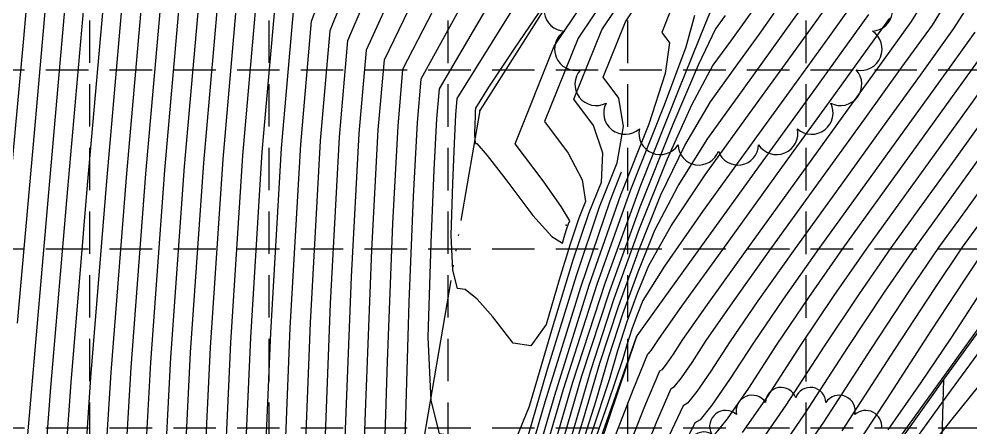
# Model space of a CAD drawing. Header units: feet. Extents: x 4829 to 5337, y 4560 to 5371.
# Drawn here: x 4926.3 to 4993.5, y 5142.6 to 5171.5 of the extents above; entities that cross this region are included whole.
import ezdxf

# ---------------------------------------------------------------- set-up
doc = ezdxf.new("R2010")
doc.units = ezdxf.units.FT
doc.header["$LTSCALE"] = 20
doc.header["$MEASUREMENT"] = 0
doc.header["$PDSIZE"] = 0.5
for name, pattern in [('HIDDEN', [0.375, 0.25, -0.125]), ('Prop.Base$0$CREEK', [1.2, 1, -0.05, 0, -0.05, 0, -0.05, 0, -0.05]), ('Prop.Base$0$DASHED', [0.8, 0.75, -0.05])]:
    doc.linetypes.add(name, pattern=pattern)
doc.layers.get('0').update_dxf_attribs({"linetype": 'CONTINUOUS'})
for name, color, linetype in [('EC', 43, 'CONTINUOUS'), ('GRID', 254, 'HIDDEN'), ('Prop.Base$0$CREEK', 9, 'Prop.Base$0$CREEK'), ('Prop.Base$0$FTB', 202, 'Prop.Base$0$DASHED'), ('Prop.Base$0$PLINE', 7, 'CONTINUOUS'), ('Prop.Base$0$PTgsr2', 5, 'CONTINUOUS'), ('Prop.Base$0$TREE', 72, 'CONTINUOUS')]:
    doc.layers.add(name, color=color, linetype=linetype)

# ---------------------------------------------------------------- blocks, each defined once
blk = doc.blocks.new('Prop.Base$0$ltree')
at = {"layer": 'Prop.Base$0$TREE'}
blk.add_lwpolyline([(4.504, 0, 0.836526), (4.349, 1.176, 0.836526), (3.895, 2.271, 0.836526), (3.173, 3.212, 0.836526), (2.232, 3.934, 0.836526), (1.137, 4.388, 0.832239), (0, 4.572, 0.832239), (-1.137, 4.388, 0.836526), (-2.232, 3.934, 0.836526), (-3.173, 3.212, 0.836526), (-3.895, 2.271, 0.836526), (-4.349, 1.176, 0.836526), (-4.504, 0, 0.836526), (-4.349, -1.176, 0.836526), (-3.895, -2.271, 0.836526), (-3.173, -3.212, 0.836526), (-2.232, -3.934, 0.836526), (-1.137, -4.388, 0.832239), (0, -4.572, 0.832239), (1.137, -4.388, 0.836526), (2.232, -3.934, 0.836526), (3.173, -3.212, 0.836526), (3.895, -2.271, 0.836526), (4.349, -1.176, 0.836526)], format="xyb", close=True, dxfattribs=at)

msp = doc.modelspace()

# ---------------------------------------------------------------- linework, layer by layer
at = {"color": 3}
msp.add_line((4991.545, 5146.041), (4991.389, 5141.044), dxfattribs=at)
at = {"flags": 128}
msp.add_lwpolyline([(5002.011, 5155.72), (4995.089, 5150.933), (4991.545, 5146.041), (4988.061, 5141.148), (4984.566, 5136.254), (4981.012, 5131.362), (4980.397, 5126.379), (4982.51, 5121.311), (4986.632, 5116.18), (4999.4, 5110.78), (5006.451, 5105.557)], dxfattribs=at)
at = {"layer": 'EC', "color": 5, "flags": 128}
for points, elevation in [([(4985.166, 5232.096), (4960.975, 5196.334), (4952.684, 5181.824), (4948.197, 5170.685), (4947.515, 5162.916), (4946.819, 5150.059), (4946.11, 5132.111), (4945.387, 5109.075), (4944.912, 5093.664), (4944.686, 5085.878), (4944.708, 5085.717), (4944.703, 5085.615), (4944.671, 5085.573), (4944.613, 5085.59), (4942.972, 5084.539), (4939.747, 5082.42), (4939.281, 5082.11)], 618), ([(4963.965, 5173.491), (4961.238, 5169.46), (4959.414, 5166.701), (4958.492, 5165.215), (4958.473, 5165.001), (4958.454, 5164.631), (4958.433, 5164.107), (4958.412, 5163.428), (4958.432, 5162.97), (4958.492, 5162.734), (4958.594, 5162.719), (4959.304, 5161.866), (4960.622, 5160.175), (4962.549, 5157.646), (4963.888, 5156.15), (4964.641, 5155.688), (4964.807, 5156.259), (4964.946, 5156.71), (4965.057, 5157.041), (4965.142, 5157.252), (4964.541, 5158.267), (4963.257, 5160.086), (4961.288, 5162.708), (4964.055, 5169.601), (4971.56, 5180.764)], 614), ([(4955.495, 5179.712), (4950.771, 5169.317), (4950.254, 5163.437), (4949.715, 5153.304), (4949.153, 5138.918)], 617), ([(4972.148, 5179.731), (4965.727, 5170.179), (4963.358, 5164.281), (4965.043, 5162.037), (4966.01, 5160.15), (4966.259, 5158.62), (4965.79, 5157.447), (4965.17, 5155.607), (4964.398, 5153.099), (4963.476, 5149.924), (4962.389, 5148.426), (4961.138, 5148.607), (4959.723, 5150.465), (4958.596, 5151.73), (4957.757, 5152.403), (4957.207, 5152.483), (4956.878, 5153.761), (4956.771, 5156.236), (4956.887, 5159.909), (4956.997, 5162.743), (4957.104, 5164.74), (4957.205, 5165.899), (4962.188, 5173.936)], 614.5), ([(4950.209, 5127.469), (4950.7, 5143.116), (4951.172, 5155.192), (4951.624, 5163.698), (4952.058, 5168.634), (4952.058, 5168.634), (4956.9, 5178.656)], 616.5), ([(4961.117, 5175.487), (4955.918, 5166.582), (4955.734, 5164.48), (4955.541, 5160.856), (4955.34, 5155.711), (4955.131, 5149.044), (4955.324, 5144.552), (4955.921, 5142.233), (4956.92, 5142.087), (4957.888, 5141.594), (4958.824, 5140.755), (4959.728, 5139.568), (4960.89, 5140.703), (4962.311, 5144.16), (4963.99, 5149.94), (4965.393, 5154.504), (4966.522, 5157.853), (4967.377, 5159.988), (4967.479, 5162.032), (4966.83, 5163.987), (4965.429, 5165.853), (4967.398, 5170.757), (4972.737, 5178.698)], 615), ([(4958.306, 5177.599), (4953.345, 5167.95), (4952.994, 5163.958), (4952.628, 5157.08), (4952.247, 5147.314), (4951.849, 5134.661), (4952.147, 5126.144), (4953.139, 5121.762), (4954.826, 5121.517), (4956.035, 5121.556), (4956.768, 5121.882), (4957.024, 5122.492), (4957.199, 5122.953), (4957.293, 5123.264), (4957.306, 5123.426), (4957.337, 5123.596), (4957.385, 5123.775), (4957.451, 5123.964), (4958.478, 5127.473), (4960.466, 5134.304), (4963.415, 5144.456), (4965.922, 5152.576), (4967.988, 5158.665), (4968.807, 5160.713)], 616), ([(4959.711, 5176.543), (4954.631, 5167.266), (4954.364, 5164.219), (4954.085, 5158.968), (4953.793, 5151.512), (4953.49, 5141.853), (4953.771, 5135.343), (4954.635, 5131.982), (4956.083, 5131.771), (4957.18, 5131.459), (4957.925, 5131.044), (4958.318, 5130.528), (4959.391, 5132.979), (4961.146, 5138.396), (4963.581, 5146.78), (4965.617, 5153.401), (4967.255, 5158.259), (4968.494, 5161.355), (4968.948, 5163.915), (4968.616, 5165.938), (4967.499, 5167.425), (4969.069, 5171.334), (4973.325, 5177.665)], 615.5), ([(4972.411, 5172.49), (4971.64, 5170.57), (4972.189, 5169.84), (4971.885, 5167.68), (4970.729, 5164.09), (4968.72, 5159.071), (4966.496, 5152.678), (4964.057, 5144.911), (4961.402, 5135.77)], 616.5), ([(4962.337, 5137.237), (4964.698, 5145.367), (4967.07, 5152.78), (4969.453, 5159.477), (4971.846, 5165.458), (4973.354, 5169.562), (4973.975, 5171.79)], 617)]:
    msp.add_lwpolyline(points, dxfattribs=dict(at, elevation=elevation))
at = {"layer": 'EC', "color": 43, "flags": 128}
for points, elevation in [([(4974.089, 5229.353), (4954.072, 5199.761), (4947.061, 5186.049), (4943.049, 5173.42), (4942.036, 5161.874), (4941.186, 5148.648), (4940.501, 5133.74), (4939.981, 5117.151), (4939.725, 5105.417), (4939.735, 5098.54), (4940.01, 5096.518), (4939.948, 5095.24), (4939.551, 5094.706), (4938.817, 5094.916), (4937.075, 5094.226), (4934.326, 5092.636), (4930.568, 5090.145), (4927.826, 5087.697), (4926.099, 5085.292), (4925.387, 5082.93), (4925.895, 5078.65), (4926.945, 5074.879)], 620), ([(4925.156, 5087.819), (4926.87, 5090.416), (4929.475, 5092.873), (4932.97, 5095.19), (4935.601, 5096.648), (4937.368, 5097.248), (4938.27, 5096.99), (4938.759, 5097.647), (4938.835, 5099.219), (4938.497, 5101.705), (4938.428, 5108.356), (4938.629, 5119.17), (4939.099, 5134.147), (4939.778, 5148.295), (4940.666, 5161.614), (4941.762, 5174.104), (4945.656, 5187.105), (4952.346, 5200.618), (4971.32, 5228.667)], 620.5), ([(4925.915, 5093.135), (4928.382, 5095.601), (4931.615, 5097.743), (4934.127, 5099.07), (4935.919, 5099.58), (4936.99, 5099.273), (4937.571, 5100.053), (4937.66, 5101.919), (4937.259, 5104.871), (4937.259, 5104.871), (4937.132, 5111.294), (4937.278, 5121.188), (4937.697, 5134.554), (4938.37, 5147.942), (4939.296, 5161.353), (4940.476, 5174.787), (4944.25, 5188.161), (4950.62, 5201.475), (4968.55, 5227.981)], 621), ([(4965.781, 5227.295), (4948.894, 5202.331), (4942.845, 5189.217), (4939.189, 5175.471), (4937.926, 5161.093), (4936.962, 5147.589), (4936.295, 5134.961), (4935.926, 5123.207), (4935.835, 5114.233), (4936.022, 5108.037), (4936.486, 5104.619), (4936.382, 5102.459), (4935.71, 5101.557), (4934.47, 5101.911), (4932.653, 5101.492), (4930.26, 5100.297), (4927.289, 5098.328), (4924.959, 5095.854)], 621.5), ([(4960.243, 5225.923), (4945.443, 5204.045), (4940.034, 5191.33), (4936.615, 5176.838), (4935.187, 5160.572), (4934.145, 5146.884), (4933.491, 5135.775), (4933.223, 5127.245), (4933.241, 5120.11), (4933.546, 5114.368), (4934.137, 5110.02), (4934.005, 5107.272), (4933.15, 5106.123), (4931.572, 5106.575), (4929.705, 5106.335), (4927.549, 5105.405), (4925.103, 5103.784)], 622.5), ([(4957.473, 5225.237), (4943.717, 5204.901), (4938.628, 5192.386), (4935.328, 5177.522), (4933.817, 5160.311), (4932.737, 5146.531), (4932.089, 5136.182), (4931.871, 5129.264), (4931.945, 5123.048), (4932.308, 5117.533), (4932.962, 5112.72), (4932.816, 5109.678), (4931.87, 5108.407), (4930.123, 5108.906), (4928.231, 5108.757), (4926.193, 5107.959), (4924.01, 5106.512), (4922.092, 5104.012), (4920.439, 5100.457), (4919.051, 5095.849), (4920.04, 5087.501), (4923.408, 5075.411), (4925.703, 5069.089)], 623), ([(4924.838, 5110.513), (4926.757, 5111.179), (4928.674, 5111.238), (4930.59, 5110.69), (4931.628, 5112.084), (4931.788, 5115.42), (4931.071, 5120.699), (4930.648, 5125.986), (4930.648, 5125.986), (4930.52, 5131.283), (4930.686, 5136.589), (4931.329, 5146.178), (4932.447, 5160.051), (4934.041, 5178.206), (4937.222, 5193.442), (4941.991, 5205.758), (4954.704, 5224.551)], 623.5), ([(4951.935, 5223.865), (4940.266, 5206.615), (4935.817, 5194.498), (4932.754, 5178.89), (4931.077, 5159.79), (4929.921, 5145.825), (4929.284, 5136.996), (4929.168, 5133.302), (4929.351, 5128.925), (4929.833, 5123.864), (4930.613, 5118.121), (4930.439, 5114.49), (4929.31, 5112.973), (4927.225, 5113.57), (4925.283, 5113.601), (4923.483, 5113.067), (4921.825, 5111.968), (4920.181, 5109.45), (4918.552, 5105.512), (4916.938, 5100.156), (4918.089, 5090.451), (4922.004, 5076.397), (4925.291, 5067.34)], 624), ([(4925.776, 5115.902), (4928.029, 5115.257), (4929.25, 5116.896), (4929.439, 5120.821), (4928.595, 5127.03), (4928.054, 5131.863), (4927.817, 5135.321), (4927.882, 5137.403), (4928.512, 5145.473), (4929.707, 5159.529), (4931.467, 5179.573), (4934.411, 5195.554), (4938.54, 5207.472), (4949.166, 5223.18)], 624.5), ([(4946.396, 5222.494), (4936.814, 5208.328), (4933.006, 5196.61), (4930.18, 5180.257), (4928.338, 5159.269), (4927.104, 5145.12), (4926.48, 5137.81), (4926.465, 5137.34), (4926.758, 5134.802), (4927.357, 5130.195), (4928.264, 5123.521), (4928.062, 5119.303), (4926.749, 5117.54), (4924.327, 5118.233), (4922.335, 5118.445), (4920.772, 5118.175), (4919.639, 5117.424), (4918.27, 5114.888), (4916.666, 5110.568), (4914.826, 5104.463), (4916.137, 5093.401), (4920.599, 5077.383), (4924.845, 5065.687)], 625), ([(4926.155, 5150.032), (4927.383, 5163.733), (4929.101, 5183.303), (4931.669, 5198.454), (4935.088, 5209.185), (4943.627, 5221.808)], 625.5), ([(4925.395, 5157.112), (4926.599, 5170.145), (4928.107, 5187.323), (4930.361, 5200.622), (4933.363, 5210.042), (4940.858, 5221.122)], 626), ([(4926.196, 5101.056), (4928.904, 5102.851), (4931.179, 5103.914), (4933.021, 5104.243), (4934.43, 5103.84), (4935.194, 5104.865), (4935.311, 5107.319), (4934.784, 5111.202), (4934.538, 5117.171), (4934.575, 5125.226), (4934.893, 5135.368), (4935.553, 5147.236), (4936.556, 5160.832), (4937.902, 5176.155), (4941.439, 5190.273), (4947.169, 5203.188), (4951.965, 5210.279)], 622), ([(4943.448, 5089.043), (4943.615, 5096.602), (4944.035, 5111.094), (4944.708, 5132.518), (4945.411, 5149.706), (4946.145, 5162.656), (4946.91, 5171.369), (4951.278, 5182.88)], 618.5), ([(4947.607, 5134.719), (4948.259, 5151.416), (4948.885, 5163.177), (4949.484, 5170.001), (4954.089, 5180.768)], 617.5), ([(4991.383, 5174.824), (4989.248, 5171.346), (4987.314, 5168.656), (4984.736, 5165.077), (4981.514, 5160.61), (4977.647, 5155.254), (4974.848, 5151.341), (4973.117, 5148.872), (4972.454, 5147.845), (4971.96, 5147.131), (4971.636, 5146.727), (4971.482, 5146.635), (4970.432, 5144.128), (4968.487, 5139.206)], 622), ([(4969.48, 5138.563), (4971.29, 5143.084), (4972.311, 5145.413), (4972.544, 5145.552), (4973.033, 5146.162), (4973.779, 5147.242), (4974.781, 5148.792), (4976.635, 5151.468), (4979.34, 5155.269), (4982.897, 5160.196), (4985.984, 5164.477), (4988.601, 5168.11), (4990.749, 5171.097), (4993.12, 5174.958)], 622.5), ([(4994.59, 5174.564), (4992.249, 5170.847), (4989.889, 5167.564), (4987.233, 5163.876), (4984.281, 5159.783), (4981.034, 5155.284), (4978.422, 5151.594), (4976.445, 5148.712), (4975.105, 5146.638), (4974.107, 5145.193), (4973.452, 5144.378), (4973.141, 5144.192), (4972.147, 5142.039)], 623), ([(4975.625, 5173.426), (4974.688, 5171.117), (4972.857, 5166.558), (4970.132, 5159.749), (4967.627, 5152.837), (4965.34, 5145.822), (4963.272, 5138.703)], 617.5), ([(4944.336, 5172.736), (4943.405, 5162.135), (4942.595, 5149), (4941.903, 5133.333), (4941.332, 5115.132), (4941.022, 5102.479), (4940.973, 5095.374), (4941.184, 5093.818), (4941.137, 5092.834), (4940.831, 5092.423), (4940.266, 5092.585), (4938.549, 5091.804), (4935.681, 5090.082)], 619.5), ([(4978.302, 5172.476), (4977.574, 5171.466), (4976.559, 5170.059), (4975.257, 5168.256), (4973.739, 5165.429), (4972.005, 5161.578), (4970.054, 5156.704), (4968.26, 5151.755), (4966.623, 5146.733), (4965.142, 5141.636), (4963.656, 5136.818), (4962.163, 5132.277), (4960.665, 5128.015), (4959.57, 5123.957), (4958.878, 5120.104), (4958.591, 5116.456), (4958.591, 5116.456), (4957.094, 5110.911), (4954.387, 5103.469), (4950.47, 5094.131), (4949.06, 5086.833)], 618.5), ([(4950.832, 5086.545), (4952.034, 5092.767), (4955.373, 5100.728), (4957.732, 5107.716), (4959.11, 5113.732), (4959.507, 5118.776), (4960.463, 5124.102), (4961.976, 5129.711), (4964.048, 5135.603), (4965.727, 5140.555), (4967.013, 5144.569), (4967.906, 5147.644), (4968.894, 5150.673), (4969.976, 5153.658), (4971.152, 5156.599), (4971.152, 5156.599), (4972.79, 5159.741), (4974.889, 5163.086), (4977.449, 5166.632), (4979.445, 5169.398), (4980.877, 5171.385), (4981.745, 5172.592)], 619.5), ([(4945.623, 5172.052), (4944.775, 5162.395), (4944.003, 5149.353), (4943.306, 5132.926), (4942.684, 5113.113), (4942.319, 5099.541), (4942.21, 5092.209), (4942.359, 5091.118), (4942.325, 5090.428)], 619), ([(4976.114, 5171.773), (4975.441, 5170.841), (4974.213, 5168.273), (4972.431, 5164.068), (4970.093, 5158.226), (4967.943, 5152.296), (4965.981, 5146.277), (4964.207, 5140.17), (4962.62, 5134.949), (4961.221, 5130.615), (4960.009, 5127.167), (4959.123, 5123.885), (4958.564, 5120.768), (4958.331, 5117.817), (4958.331, 5117.817), (4956.774, 5112.508), (4953.893, 5104.84), (4949.688, 5094.813), (4947.255, 5087.798)], 618), ([(4949.946, 5086.689), (4951.252, 5093.449), (4954.88, 5102.098), (4957.413, 5109.314), (4958.85, 5115.094), (4959.193, 5119.44), (4960.016, 5124.029), (4961.32, 5128.863), (4963.106, 5133.94), (4964.691, 5138.687), (4966.078, 5143.103), (4967.264, 5147.188), (4968.577, 5151.214), (4970.015, 5155.181), (4971.579, 5159.089), (4971.579, 5159.089), (4973.265, 5162.585), (4975.073, 5165.671), (4977.004, 5168.345), (4978.509, 5170.432), (4979.589, 5171.931)], 619), ([(4951.718, 5086.4), (4952.816, 5092.084), (4955.866, 5099.357), (4958.051, 5106.119), (4959.369, 5112.37), (4959.822, 5118.111), (4960.909, 5124.174), (4962.632, 5130.559), (4964.991, 5137.265), (4966.762, 5142.424), (4967.948, 5146.036), (4968.547, 5148.099), (4969.21, 5150.132), (4969.937, 5152.136), (4970.726, 5154.109), (4972.316, 5156.897), (4974.705, 5160.5), (4977.894, 5164.918), (4980.381, 5168.364), (4982.164, 5170.839), (4983.245, 5172.343)], 620), ([(4984.746, 5172.093), (4983.452, 5170.293), (4981.316, 5167.33), (4978.339, 5163.204), (4974.521, 5157.915), (4971.841, 5154.054), (4970.3, 5151.62), (4969.897, 5150.613), (4969.527, 5149.591), (4969.189, 5148.554), (4968.883, 5147.502), (4967.798, 5144.293), (4965.933, 5138.928), (4963.288, 5131.407), (4961.356, 5124.246), (4960.136, 5117.447), (4959.629, 5111.009), (4959.629, 5111.009), (4958.37, 5104.522), (4956.36, 5097.986), (4953.598, 5091.402), (4952.604, 5086.256)], 620.5), ([(4986.247, 5171.844), (4984.739, 5169.747), (4982.252, 5166.296), (4978.784, 5161.49), (4974.337, 5155.33), (4971.367, 5151.21), (4969.874, 5149.13), (4969.858, 5149.09), (4969.844, 5149.05), (4969.831, 5149.01), (4969.819, 5148.968), (4968.833, 5146.162), (4966.875, 5140.591), (4963.944, 5132.255), (4961.803, 5124.318), (4960.451, 5116.783), (4959.888, 5109.647), (4958.689, 5102.925), (4956.853, 5096.616), (4954.38, 5090.72)], 621), ([(4955.162, 5090.038), (4957.346, 5095.245), (4959.008, 5101.327), (4960.148, 5108.285), (4960.765, 5116.118), (4961.225, 5121.478), (4961.528, 5124.364), (4961.673, 5124.777), (4962.743, 5127.566), (4964.738, 5132.731), (4967.657, 5140.271), (4969.629, 5145.313), (4970.652, 5147.857), (4970.728, 5147.902), (4970.728, 5147.902), (4970.886, 5148.099), (4971.128, 5148.449), (4971.453, 5148.952), (4973.061, 5151.215), (4975.954, 5155.239), (4980.13, 5161.024), (4983.488, 5165.678), (4986.027, 5169.202), (4987.747, 5171.595)], 621.5), ([(4993.75, 5170.598), (4991.176, 5167.019), (4988.481, 5163.276), (4985.665, 5159.369), (4982.727, 5155.299), (4980.208, 5151.72), (4978.109, 5148.632), (4976.43, 5146.034), (4975.18, 5144.225), (4974.36, 5143.203), (4973.97, 5142.97), (4973.005, 5140.995)], 623.5), ([(4995.251, 5170.349), (4992.464, 5166.473), (4989.73, 5162.675), (4987.049, 5158.956), (4984.42, 5155.315), (4981.995, 5151.847), (4979.774, 5148.552), (4977.756, 5145.43), (4976.254, 5143.256), (4975.268, 5142.029)], 624), ([(4996.123, 5169.225), (4993.437, 5165.49), (4990.873, 5161.929), (4988.432, 5158.542), (4986.113, 5155.33), (4983.782, 5151.973), (4981.438, 5148.472), (4979.081, 5144.826), (4979.081, 5144.826), (4977.327, 5142.287)], 624.5), ([(4994.153, 5164.149), (4991.931, 5161.063), (4989.816, 5158.128), (4987.807, 5155.345), (4985.569, 5152.099), (4983.102, 5148.392), (4980.406, 5144.223), (4978.401, 5141.319)], 625), ([(4994.868, 5162.808), (4992.989, 5160.197), (4991.2, 5157.715), (4989.5, 5155.36), (4989.5, 5155.36), (4987.355, 5152.226), (4984.766, 5148.312), (4981.732, 5143.619), (4979.474, 5140.35)], 625.5), ([(4994.047, 5159.332), (4992.583, 5157.301), (4991.193, 5155.375), (4989.142, 5152.352), (4986.43, 5148.232), (4983.057, 5143.015), (4980.548, 5139.381)], 626), ([(4984.383, 5142.411), (4988.094, 5148.152), (4990.929, 5152.478), (4992.886, 5155.39), (4993.967, 5156.887)], 626.5), ([(4985.121, 5140.949), (4987.526, 5144.619), (4990.667, 5149.478), (4993.018, 5153.073), (4994.58, 5155.405)], 627), ([(4993.93, 5151.872), (4992.05, 5148.962), (4989.937, 5145.835), (4987.593, 5142.49)], 627.5), ([(4994.754, 5150.721), (4991.735, 5146.511), (4987.518, 5140.676), (4984.41, 5136.452), (4982.413, 5133.839), (4981.527, 5132.837), (4980.898, 5132.101), (4980.525, 5131.631), (4980.411, 5131.426), (4980.239, 5130.968), (4980.009, 5130.257), (4979.722, 5129.294), (4978.511, 5125.641), (4976.374, 5119.301), (4973.313, 5110.271), (4973.313, 5110.271), (4970.856, 5103.625), (4969.003, 5099.362), (4967.754, 5097.483), (4967.175, 5095.83), (4967.266, 5094.404), (4968.028, 5093.203), (4967.973, 5091.7), (4967.103, 5089.895)], 628), ([(4988, 5139.633), (4991.842, 5144.949), (4994.691, 5148.849)], 628.5), ([(4994.677, 5146.4), (4992.115, 5143.236), (4989.902, 5140.429)], 629)]:
    msp.add_lwpolyline(points, dxfattribs=dict(at, elevation=elevation))
at = {"layer": 'GRID', "color": 8, "linetype": 'HIDDEN', "ltscale": 0.6}
for p, q in [((4931.314, 4623.918), (4931.246, 5357.195)), ((4944.01, 4623.916), (4943.881, 5357.205)), ((4956.561, 4623.914), (4956.563, 5357.198)), ((4969.247, 4623.912), (4969.233, 5357.195)), ((4981.82, 4623.91), (4981.845, 5357.193)), ((4842.654, 5167.932), (5323.402, 5167.932)), ((4842.654, 5155.281), (5323.402, 5155.281)), ((4842.654, 5142.629), (5323.402, 5142.629))]:
    msp.add_line(p, q, dxfattribs=at)
at = {"layer": 'Prop.Base$0$CREEK', "color": 5, "flags": 128}
msp.add_lwpolyline([(5004.329, 5236.842), (4958.784, 5165.06), (4944.793, 5082.903)], dxfattribs=at)
at = {"layer": 'Prop.Base$0$FTB', "color": 43, "linetype": 'Continuous'}
msp.add_polyline3d([(4961.077, 5084.878, 625.282), (4961.401, 5123.953, 621.525), (4969.857, 5149.028, 621.02)], dxfattribs=at)
at = {"layer": 'Prop.Base$0$PLINE'}
msp.add_line((4990.313, 5166.497), (4990.313, 5166.497), dxfattribs=at)
at = {"layer": 'Prop.Base$0$PTgsr2', "color": 5}
for p in [(4958.784, 5165.06), (4964.896, 5156.952), (4969.857, 5149.028)]:
    msp.add_point(p, dxfattribs=at)
at = {"layer": 'Prop.Base$0$TREE'}
msp.add_lwpolyline([(4987.166, 5142.602, 0.691229), (4985.283, 5143.56, 0.836526), (4983.229, 5144.411, 0.832239), (4981.098, 5144.756, 0.832239), (4978.967, 5144.411, 0.836526), (4976.912, 5143.56, 0.836526), (4975.148, 5142.207, 0.836526), (4973.795, 5140.443, 0.836526), (4972.944, 5138.388, 0.836526), (4972.654, 5136.184, 0.836526), (4972.944, 5133.979, 0.836526), (4973.795, 5131.925, 0.836526), (4975.148, 5130.161, 0.836526), (4976.912, 5128.807)], format="xyb", dxfattribs=at)

# ---------------------------------------------------------------- block references
at = {"layer": 'Prop.Base$0$TREE', "xscale": 2.5, "yscale": 2.499999999999977, "zscale": 2.5}
msp.add_blockref('Prop.Base$0$ltree', (4975.638, 5173.606), dxfattribs=at)

doc.saveas('drawing.dxf')
